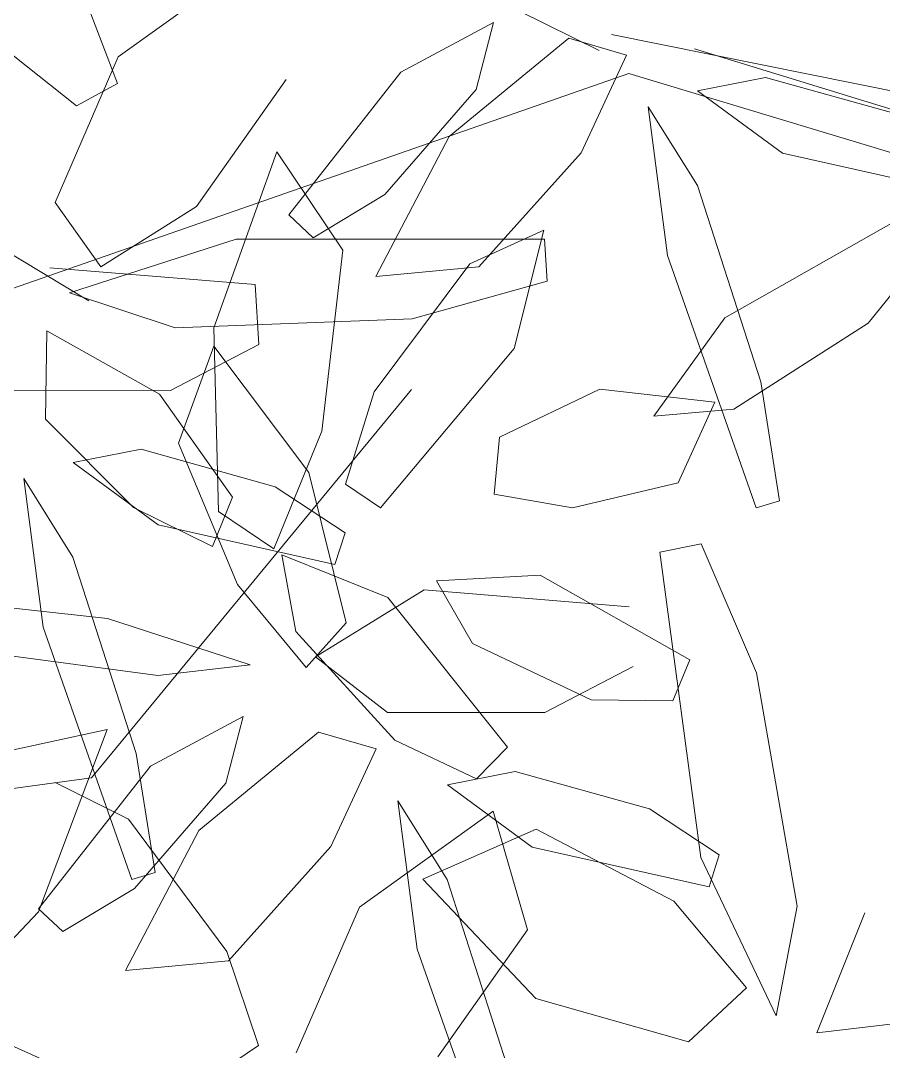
# Model space of a CAD drawing. Header units: inches. Extents: x 218980 to 233865, y 587194 to 599270.
# Drawn here: x 219065.521 to 219066.311, y 587476.862 to 587477.806 of the extents above; entities that cross this region are included whole.
import ezdxf

# ---------------------------------------------------------------- set-up
doc = ezdxf.new("R2010")
doc.units = ezdxf.units.IN
doc.header["$MEASUREMENT"] = 0
doc.layers.get('0').update_dxf_attribs({"lineweight": 0})
doc.layers.add('Proposed Urban Design', color=250, linetype='Continuous', lineweight=0)

# ---------------------------------------------------------------- blocks, each defined once
blk = doc.blocks.new('tree2')
at = {"color": 62}
for p, q in [((325201.0162, 3048395.46), (325201.1258, 3048395.1714)), ((325201.0509, 3048395.1304), (325200.9349, 3048395.2227)), ((325201.1258, 3048395.1714), (325201.0509, 3048395.1304)), ((325201.3023, 3048394.724), (325201.4178, 3048395.0463)), ((325201.4178, 3048395.0463), (325201.5384, 3048394.866)), ((325201.771, 3048394.8411), (325201.9064, 3048394.9026)), ((325201.9064, 3048394.9026), (325201.8522, 3048394.6858)), ((325201.5384, 3048394.866), (325201.5002, 3048394.5348)), ((325201.0023, 3048394.834), (325201.3779, 3048394.8031)), ((325201.5958, 3048394.6068), (325201.771, 3048394.8411)), ((325201.3779, 3048394.8031), (325201.3848, 3048394.6934)), ((325201.3848, 3048394.6934), (325201.2231, 3048394.6093)), ((325201.8522, 3048394.6858), (325201.6071, 3048394.394)), ((325201.825, 3048394.5236), (325202.009, 3048394.6113)), ((325202.009, 3048394.6113), (325202.2192, 3048394.5877)), ((325201.5433, 3048394.4375), (325201.5958, 3048394.6068)), ((325202.2192, 3048394.5877), (325202.1525, 3048394.44)), ((325201.8152, 3048394.4195), (325201.825, 3048394.5236)), ((325202.1525, 3048394.44), (325201.9587, 3048394.3943)), ((325201.6071, 3048394.394), (325201.5433, 3048394.4375)), ((325201.9587, 3048394.3943), (325201.8152, 3048394.4195)), ((325201.7096, 3048394.2606), (325201.8999, 3048394.2709)), ((325201.8999, 3048394.2709), (325202.1733, 3048394.116)), ((325202.1733, 3048394.116), (325202.1427, 3048394.0407)), ((325202.1427, 3048394.0407), (325201.993, 3048394.0426)), ((325196.0937, 3048393.1652), (325195.8481, 3048393.2336)), ((325195.7239, 3048393.2094), (325195.8791, 3048393.0952)), ((325195.6335, 3048393.18), (325195.6687, 3048392.9081)), ((325195.8791, 3048393.0952), (325196.2029, 3048393.0227)), ((325195.8394, 3048392.6769), (325195.7236, 3048393.0359)), ((325195.7736, 3048392.7938), (325196.1049, 3048392.9816)), ((325196.1469, 3048392.9217), (325196.0363, 3048392.7842)), ((325195.6687, 3048392.9081), (325195.8309, 3048392.446)), ((325195.6438, 3048392.6136), (325195.7736, 3048392.7938)), ((325196.0363, 3048392.7842), (325195.7899, 3048392.6266)), ((325195.8737, 3048392.4589), (325195.8394, 3048392.6769)), ((325195.7899, 3048392.6266), (325195.6438, 3048392.6136)), ((325195.0806, 3048392.2353), (325195.0123, 3048392.5108)), ((325195.8309, 3048392.446), (325195.8737, 3048392.4589)), ((325195.6548, 3048392.3647), (325195.7305, 3048392.3801)), ((325195.7299, 3048391.8055), (325195.6548, 3048392.3647)), ((325195.7305, 3048392.3801), (325195.8317, 3048392.144)), ((325194.8817, 3048392.3055), (325195.0074, 3048392.1536)), ((325195.0242, 3048392.1732), (325195.2232, 3048392.2957)), ((325195.2232, 3048392.2957), (325195.5988, 3048392.2648)), ((325195.0074, 3048392.1536), (325195.0806, 3048392.2353)), ((325194.3617, 3048392.1888), (325194.7356, 3048392.139)), ((325195.1559, 3048392.0714), (325195.0242, 3048392.1732)), ((325195.6057, 3048392.1551), (325195.444, 3048392.071)), ((325195.8317, 3048392.144), (325195.9058, 3048391.7163)), ((325194.8605, 3048391.9415), (325194.8922, 3048392.064)), ((325195.444, 3048392.071), (325195.1559, 3048392.0714)), ((325194.6428, 3048392.0403), (325194.4143, 3048391.9905)), ((325194.5175, 3048391.7063), (325194.6428, 3048392.0403)), ((325195.03, 3048392.0354), (325194.8108, 3048391.8551)), ((325195.1353, 3048392.0044), (325195.03, 3048392.0354)), ((325195.0523, 3048391.8256), (325195.1353, 3048392.0044)), ((325194.7223, 3048391.973), (325194.5175, 3048391.7119)), ((325195.3899, 3048391.9631), (325195.2658, 3048391.939)), ((325195.6355, 3048391.8947), (325195.3899, 3048391.9631)), ((325194.6931, 3048391.7492), (325194.8605, 3048391.9415)), ((325195.2658, 3048391.939), (325195.421, 3048391.8248)), ((325195.1754, 3048391.9095), (325195.2106, 3048391.6376)), ((325195.2654, 3048391.7654), (325195.1754, 3048391.9095)), ((325195.7635, 3048391.8103), (325195.6355, 3048391.8947)), ((325194.8108, 3048391.8551), (325194.6766, 3048391.5987)), ((325195.221, 3048391.7663), (325195.4283, 3048391.8578)), ((325195.4283, 3048391.8578), (325195.6804, 3048391.7257)), ((325194.8651, 3048391.6166), (325195.0523, 3048391.8256)), ((325195.421, 3048391.8248), (325195.7448, 3048391.7522)), ((325195.7448, 3048391.7522), (325195.7635, 3048391.8103)), ((325195.4277, 3048391.5474), (325195.221, 3048391.7663)), ((325195.3813, 3048391.4064), (325195.2654, 3048391.7654)), ((325194.5619, 3048391.67), (325194.6931, 3048391.7492)), ((325194.2762, 3048391.453), (325194.5175, 3048391.7063)), ((325194.5175, 3048391.7119), (325194.5619, 3048391.67)), ((325195.2106, 3048391.6376), (325195.3728, 3048391.1756)), ((325194.6766, 3048391.5987), (325194.8651, 3048391.6166)), ((325195.7074, 3048391.4679), (325195.4277, 3048391.5474))]:
    blk.add_line(p, q, dxfattribs=at)
at = {"color": 64}
for p, q in [((325201.3108, 3048394.3874), (325201.3023, 3048394.724)), ((325201.2231, 3048394.6093), (325200.935, 3048394.6097)), ((325201.5002, 3048394.5348), (325201.412, 3048394.3193)), ((325201.169, 3048394.5014), (325201.0449, 3048394.4773)), ((325201.4146, 3048394.433), (325201.169, 3048394.5014)), ((325201.0449, 3048394.4773), (325201.2001, 3048394.3631)), ((325200.9545, 3048394.4478), (325200.9897, 3048394.1759)), ((325201.0445, 3048394.3037), (325200.9545, 3048394.4478)), ((325201.5426, 3048394.3486), (325201.4146, 3048394.433)), ((325201.412, 3048394.3193), (325201.3108, 3048394.3874)), ((325201.2001, 3048394.3631), (325201.5239, 3048394.2905)), ((325201.5239, 3048394.2905), (325201.5426, 3048394.3486)), ((325201.4267, 3048394.308), (325201.6209, 3048394.23)), ((325201.4524, 3048394.1679), (325201.4267, 3048394.308)), ((325201.1604, 3048393.9447), (325201.0445, 3048394.3037)), ((325201.7757, 3048394.1458), (325201.7096, 3048394.2606)), ((325201.6209, 3048394.23), (325201.8401, 3048393.9559)), ((325200.9897, 3048394.1759), (325201.1519, 3048393.7139)), ((325201.6337, 3048393.969), (325201.4524, 3048394.1679)), ((325201.993, 3048394.0426), (325201.7757, 3048394.1458)), ((325201.7828, 3048393.8982), (325201.6337, 3048393.969)), ((325201.8401, 3048393.9559), (325201.7828, 3048393.8982)), ((325201.1947, 3048393.7267), (325201.1604, 3048393.9447)), ((325201.1462, 3048393.8243), (325201.012, 3048393.8915)), ((325201.569, 3048393.6634), (325201.8134, 3048393.8392)), ((325201.8134, 3048393.8392), (325201.8766, 3048393.6217)), ((325201.3262, 3048393.582), (325201.1462, 3048393.8243)), ((325201.1519, 3048393.7139), (325201.1947, 3048393.7267)), ((325201.4531, 3048393.3967), (325201.569, 3048393.6634)), ((325201.8766, 3048393.6217), (325201.7122, 3048393.3893)), ((325201.384, 3048393.4099), (325201.3262, 3048393.582)), ((325201.3235, 3048393.3687), (325201.384, 3048393.4099)), ((325195.8678, 3048391.516), (325195.7299, 3048391.8055)), ((325195.6804, 3048391.7257), (325195.8132, 3048391.5668)), ((325195.9058, 3048391.7163), (325195.8678, 3048391.516)), ((325196.0297, 3048391.7044), (325195.9423, 3048391.4846)), ((325195.8132, 3048391.5668), (325195.7074, 3048391.4679)), ((325195.9423, 3048391.4846), (325196.1032, 3048391.5035))]:
    blk.add_line(p, q, dxfattribs=at)
at = {"color": 44}
for p, q in [((325201.0785, 3048393.8998), (325201.6643, 3048394.6112)), ((325195.5435, 3048393.2831), (325193.4217, 3048394.3377)), ((325200.044, 3048393.7599), (325201.0785, 3048393.8998)), ((325194.6093, 3048392.8247), (325193.1144, 3048393.7294)), ((325200.2725, 3048393.7058), (325201.3189, 3048393.2363)), ((325195.566, 3048393.3127), (325196.3806, 3048393.1483)), ((325195.7183, 3048393.2863), (325197.4506, 3048392.7547)), ((325195.5982, 3048393.241), (325193.1963, 3048392.4034)), ((325197.4447, 3048392.6847), (325195.5982, 3048393.241))]:
    blk.add_line(p, q, dxfattribs=at)
at = {"color": 60}
for p, q in [((325194.6634, 3048393.2717), (325194.9078, 3048393.4475)), ((325195.3503, 3048393.3344), (325195.1804, 3048393.2435)), ((325195.3187, 3048393.212), (325195.3503, 3048393.3344)), ((325195.4881, 3048393.3058), (325195.2689, 3048393.1256)), ((325195.5934, 3048393.2748), (325195.4881, 3048393.3058)), ((325194.5476, 3048393.005), (325194.6634, 3048393.2717)), ((325195.5104, 3048393.096), (325195.5934, 3048393.2748)), ((325194.971, 3048393.2299), (325194.8067, 3048392.9975)), ((325195.1804, 3048393.2435), (325194.9756, 3048392.9824)), ((325195.8481, 3048393.2336), (325195.7239, 3048393.2094)), ((325195.1513, 3048393.0197), (325195.3187, 3048393.212)), ((325195.7236, 3048393.0359), (325195.6335, 3048393.18)), ((325195.2689, 3048393.1256), (325195.1347, 3048392.8692)), ((325195.3232, 3048392.8871), (325195.5104, 3048393.096)), ((325194.6315, 3048392.887), (325194.5476, 3048393.005)), ((325195.02, 3048392.9405), (325195.1513, 3048393.0197)), ((325194.8067, 3048392.9975), (325194.6315, 3048392.887)), ((325194.9756, 3048392.9824), (325195.02, 3048392.9405)), ((325194.5739, 3048392.8396), (325194.8792, 3048392.9379)), ((325194.8792, 3048392.9379), (325195.4433, 3048392.9381)), ((325195.4433, 3048392.9381), (325195.4486, 3048392.861)), ((325195.1347, 3048392.8692), (325195.3232, 3048392.8871)), ((325195.4486, 3048392.861), (325195.2012, 3048392.792)), ((325194.7674, 3048392.7754), (325194.5739, 3048392.8396)), ((325195.2012, 3048392.792), (325194.7674, 3048392.7754)), ((325194.5329, 3048392.77), (325194.5303, 3048392.608)), ((325194.7391, 3048392.6541), (325194.5329, 3048392.77)), ((325194.8385, 3048392.7422), (325194.7735, 3048392.5644)), ((325195.0123, 3048392.5108), (325194.8385, 3048392.7422)), ((325194.8723, 3048392.4654), (325194.7391, 3048392.6541)), ((325194.5303, 3048392.608), (325194.691, 3048392.4468)), ((325194.7735, 3048392.5644), (325194.8817, 3048392.3055)), ((325194.8358, 3048392.3751), (325194.8723, 3048392.4654)), ((325194.691, 3048392.4468), (325194.8358, 3048392.3751)), ((325194.6439, 3048392.2434), (325194.157, 3048392.2958)), ((325194.9045, 3048392.1582), (325194.6439, 3048392.2434)), ((325194.7356, 3048392.139), (325194.9045, 3048392.1582)), ((325194.8922, 3048392.064), (325194.7223, 3048391.973))]:
    blk.add_line(p, q, dxfattribs=at)

msp = doc.modelspace()

# ---------------------------------------------------------------- block references
at = {"layer": 'Proposed Urban Design', "xscale": 0.5, "yscale": 0.5, "zscale": 0.5}
for p in [(56468.27892, -936718.86295), (56465.04692, -936719.83714)]:
    msp.add_blockref('tree2', p, dxfattribs=at)

doc.saveas('drawing.dxf')
